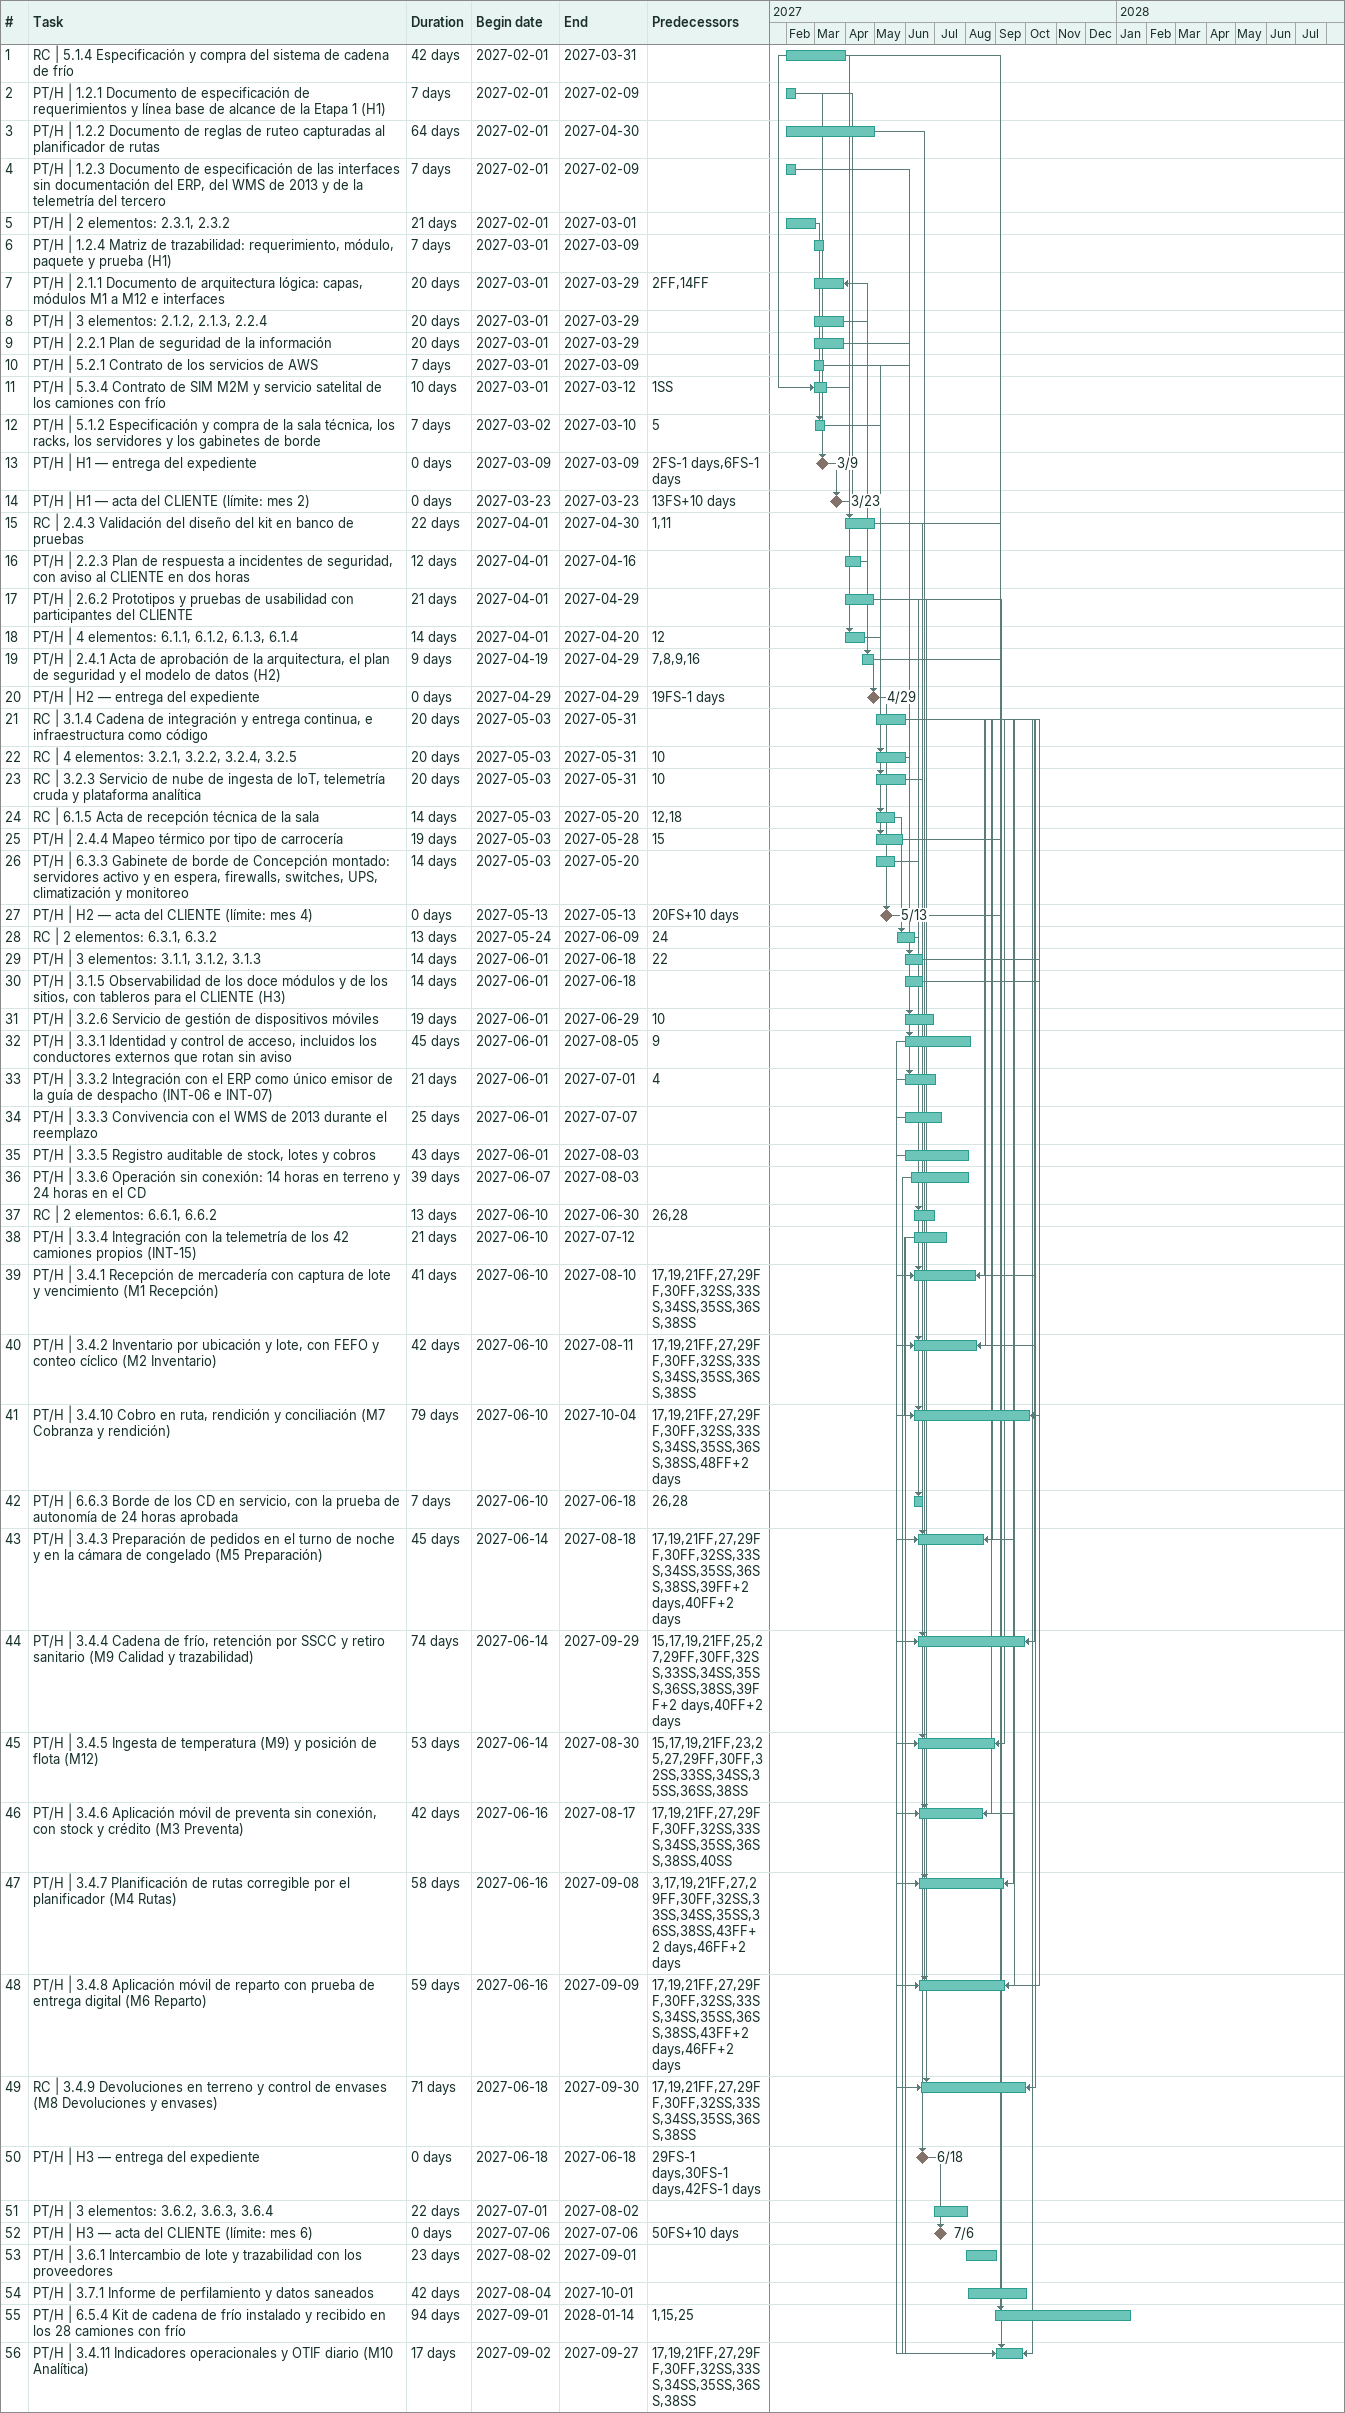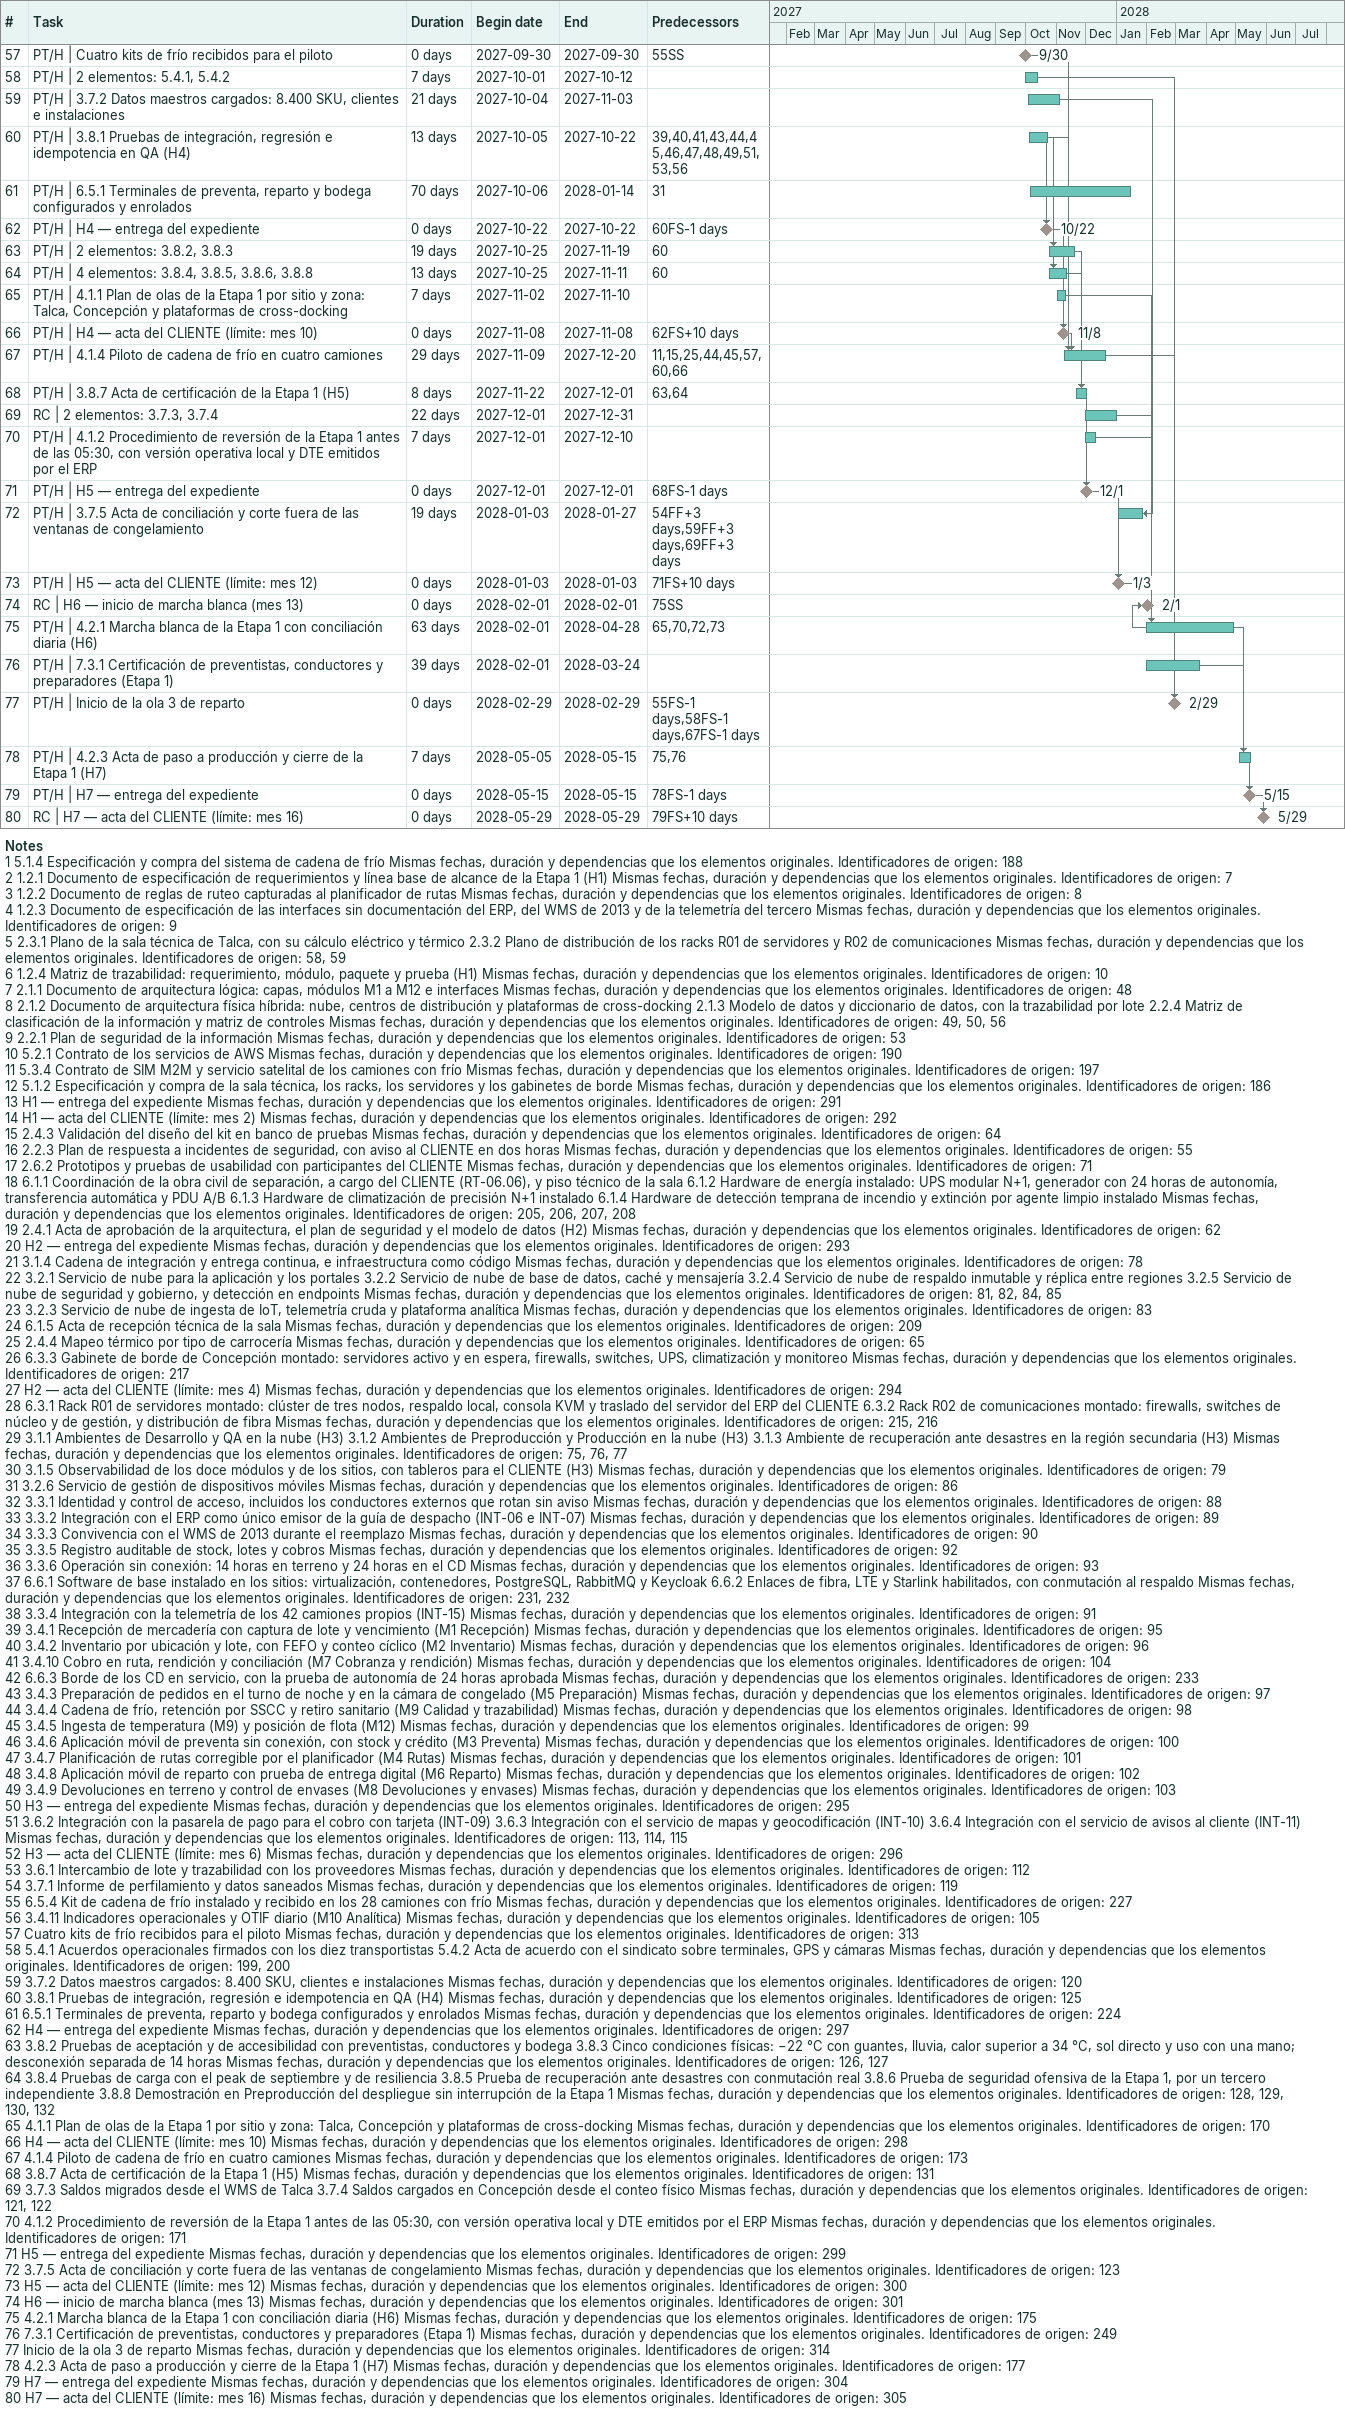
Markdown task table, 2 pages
| ID | Task | Duration | Start | Finish | Predecessors |
|---|---|---|---|---|---|
| 1 | RC \| 5.1.4 Especificación y compra del sistema de cadena de frío | 42d | 2027-02-01 | 2027-03-31 |  |
| 2 | PT/H \| 1.2.1 Documento de especificación de requerimientos y línea base de alcance de la Etapa 1 (H1) | 7d | 2027-02-01 | 2027-02-09 |  |
| 3 | PT/H \| 1.2.2 Documento de reglas de ruteo capturadas al planificador de rutas | 64d | 2027-02-01 | 2027-04-30 |  |
| 4 | PT/H \| 1.2.3 Documento de especificación de las interfaces sin documentación del ERP, del WMS de 2013 y de la telemetría del tercero | 7d | 2027-02-01 | 2027-02-09 |  |
| 5 | PT/H \| 2 elementos: 2.3.1, 2.3.2 | 21d | 2027-02-01 | 2027-03-01 |  |
| 6 | PT/H \| 1.2.4 Matriz de trazabilidad: requerimiento, módulo, paquete y prueba (H1) | 7d | 2027-03-01 | 2027-03-09 |  |
| 7 | PT/H \| 2.1.1 Documento de arquitectura lógica: capas, módulos M1 a M12 e interfaces | 20d | 2027-03-01 | 2027-03-29 | 2FF, 14FF |
| 8 | PT/H \| 3 elementos: 2.1.2, 2.1.3, 2.2.4 | 20d | 2027-03-01 | 2027-03-29 |  |
| 9 | PT/H \| 2.2.1 Plan de seguridad de la información | 20d | 2027-03-01 | 2027-03-29 |  |
| 10 | PT/H \| 5.2.1 Contrato de los servicios de AWS | 7d | 2027-03-01 | 2027-03-09 |  |
| 11 | PT/H \| 5.3.4 Contrato de SIM M2M y servicio satelital de los camiones con frío | 10d | 2027-03-01 | 2027-03-12 | 1SS |
| 12 | PT/H \| 5.1.2 Especificación y compra de la sala técnica, los racks, los servidores y los gabinetes de borde | 7d | 2027-03-02 | 2027-03-10 | 5 |
| 13 | PT/H \| H1 — entrega del expediente | 0d | 2027-03-09 | 2027-03-09 | 2FS-1d, 6FS-1d |
| 14 | PT/H \| H1 — acta del CLIENTE (límite: mes 2) | 0d | 2027-03-23 | 2027-03-23 | 13FS+10d |
| 15 | RC \| 2.4.3 Validación del diseño del kit en banco de pruebas | 22d | 2027-04-01 | 2027-04-30 | 1, 11 |
| 16 | PT/H \| 2.2.3 Plan de respuesta a incidentes de seguridad, con aviso al CLIENTE en dos horas | 12d | 2027-04-01 | 2027-04-16 |  |
| 17 | PT/H \| 2.6.2 Prototipos y pruebas de usabilidad con participantes del CLIENTE | 21d | 2027-04-01 | 2027-04-29 |  |
| 18 | PT/H \| 4 elementos: 6.1.1, 6.1.2, 6.1.3, 6.1.4 | 14d | 2027-04-01 | 2027-04-20 | 12 |
| 19 | PT/H \| 2.4.1 Acta de aprobación de la arquitectura, el plan de seguridad y el modelo de datos (H2) | 9d | 2027-04-19 | 2027-04-29 | 7, 8, 9, 16 |
| 20 | PT/H \| H2 — entrega del expediente | 0d | 2027-04-29 | 2027-04-29 | 19FS-1d |
| 21 | RC \| 3.1.4 Cadena de integración y entrega continua, e infraestructura como código | 20d | 2027-05-03 | 2027-05-31 |  |
| 22 | RC \| 4 elementos: 3.2.1, 3.2.2, 3.2.4, 3.2.5 | 20d | 2027-05-03 | 2027-05-31 | 10 |
| 23 | RC \| 3.2.3 Servicio de nube de ingesta de IoT, telemetría cruda y plataforma analítica | 20d | 2027-05-03 | 2027-05-31 | 10 |
| 24 | RC \| 6.1.5 Acta de recepción técnica de la sala | 14d | 2027-05-03 | 2027-05-20 | 12, 18 |
| 25 | PT/H \| 2.4.4 Mapeo térmico por tipo de carrocería | 19d | 2027-05-03 | 2027-05-28 | 15 |
| 26 | PT/H \| 6.3.3 Gabinete de borde de Concepción montado: servidores activo y en espera, firewalls, switches, UPS, climatización y monitoreo | 14d | 2027-05-03 | 2027-05-20 |  |
| 27 | PT/H \| H2 — acta del CLIENTE (límite: mes 4) | 0d | 2027-05-13 | 2027-05-13 | 20FS+10d |
| 28 | RC \| 2 elementos: 6.3.1, 6.3.2 | 13d | 2027-05-24 | 2027-06-09 | 24 |
| 29 | PT/H \| 3 elementos: 3.1.1, 3.1.2, 3.1.3 | 14d | 2027-06-01 | 2027-06-18 | 22 |
| 30 | PT/H \| 3.1.5 Observabilidad de los doce módulos y de los sitios, con tableros para el CLIENTE (H3) | 14d | 2027-06-01 | 2027-06-18 |  |
| 31 | PT/H \| 3.2.6 Servicio de gestión de dispositivos móviles | 19d | 2027-06-01 | 2027-06-29 | 10 |
| 32 | PT/H \| 3.3.1 Identidad y control de acceso, incluidos los conductores externos que rotan sin aviso | 45d | 2027-06-01 | 2027-08-05 | 9 |
| 33 | PT/H \| 3.3.2 Integración con el ERP como único emisor de la guía de despacho (INT-06 e INT-07) | 21d | 2027-06-01 | 2027-07-01 | 4 |
| 34 | PT/H \| 3.3.3 Convivencia con el WMS de 2013 durante el reemplazo | 25d | 2027-06-01 | 2027-07-07 |  |
| 35 | PT/H \| 3.3.5 Registro auditable de stock, lotes y cobros | 43d | 2027-06-01 | 2027-08-03 |  |
| 36 | PT/H \| 3.3.6 Operación sin conexión: 14 horas en terreno y 24 horas en el CD | 39d | 2027-06-07 | 2027-08-03 |  |
| 37 | RC \| 2 elementos: 6.6.1, 6.6.2 | 13d | 2027-06-10 | 2027-06-30 | 26, 28 |
| 38 | PT/H \| 3.3.4 Integración con la telemetría de los 42 camiones propios (INT-15) | 21d | 2027-06-10 | 2027-07-12 |  |
| 39 | PT/H \| 3.4.1 Recepción de mercadería con captura de lote y vencimiento (M1 Recepción) | 41d | 2027-06-10 | 2027-08-10 | 17, 19, 21FF, 27, 29FF, 30FF, 32SS, 33SS, 34SS, 35SS, 36SS, 38SS |
| 40 | PT/H \| 3.4.2 Inventario por ubicación y lote, con FEFO y conteo cíclico (M2 Inventario) | 42d | 2027-06-10 | 2027-08-11 | 17, 19, 21FF, 27, 29FF, 30FF, 32SS, 33SS, 34SS, 35SS, 36SS, 38SS |
| 41 | PT/H \| 3.4.10 Cobro en ruta, rendición y conciliación (M7 Cobranza y rendición) | 79d | 2027-06-10 | 2027-10-04 | 17, 19, 21FF, 27, 29FF, 30FF, 32SS, 33SS, 34SS, 35SS, 36SS, 38SS, 48FF+2d |
| 42 | PT/H \| 6.6.3 Borde de los CD en servicio, con la prueba de autonomía de 24 horas aprobada | 7d | 2027-06-10 | 2027-06-18 | 26, 28 |
| 43 | PT/H \| 3.4.3 Preparación de pedidos en el turno de noche y en la cámara de congelado (M5 Preparación) | 45d | 2027-06-14 | 2027-08-18 | 17, 19, 21FF, 27, 29FF, 30FF, 32SS, 33SS, 34SS, 35SS, 36SS, 38SS, 39FF+2d, 40FF+2d |
| 44 | PT/H \| 3.4.4 Cadena de frío, retención por SSCC y retiro sanitario (M9 Calidad y trazabilidad) | 74d | 2027-06-14 | 2027-09-29 | 15, 17, 19, 21FF, 25, 27, 29FF, 30FF, 32SS, 33SS, 34SS, 35SS, 36SS, 38SS, 39FF+2d, 40FF+2d |
| 45 | PT/H \| 3.4.5 Ingesta de temperatura (M9) y posición de flota (M12) | 53d | 2027-06-14 | 2027-08-30 | 15, 17, 19, 21FF, 23, 25, 27, 29FF, 30FF, 32SS, 33SS, 34SS, 35SS, 36SS, 38SS |
| 46 | PT/H \| 3.4.6 Aplicación móvil de preventa sin conexión, con stock y crédito (M3 Preventa) | 42d | 2027-06-16 | 2027-08-17 | 17, 19, 21FF, 27, 29FF, 30FF, 32SS, 33SS, 34SS, 35SS, 36SS, 38SS, 40SS |
| 47 | PT/H \| 3.4.7 Planificación de rutas corregible por el planificador (M4 Rutas) | 58d | 2027-06-16 | 2027-09-08 | 3, 17, 19, 21FF, 27, 29FF, 30FF, 32SS, 33SS, 34SS, 35SS, 36SS, 38SS, 43FF+2d, 46FF+2d |
| 48 | PT/H \| 3.4.8 Aplicación móvil de reparto con prueba de entrega digital (M6 Reparto) | 59d | 2027-06-16 | 2027-09-09 | 17, 19, 21FF, 27, 29FF, 30FF, 32SS, 33SS, 34SS, 35SS, 36SS, 38SS, 43FF+2d, 46FF+2d |
| 49 | RC \| 3.4.9 Devoluciones en terreno y control de envases (M8 Devoluciones y envases) | 71d | 2027-06-18 | 2027-09-30 | 17, 19, 21FF, 27, 29FF, 30FF, 32SS, 33SS, 34SS, 35SS, 36SS, 38SS |
| 50 | PT/H \| H3 — entrega del expediente | 0d | 2027-06-18 | 2027-06-18 | 29FS-1d, 30FS-1d, 42FS-1d |
| 51 | PT/H \| 3 elementos: 3.6.2, 3.6.3, 3.6.4 | 22d | 2027-07-01 | 2027-08-02 |  |
| 52 | PT/H \| H3 — acta del CLIENTE (límite: mes 6) | 0d | 2027-07-06 | 2027-07-06 | 50FS+10d |
| 53 | PT/H \| 3.6.1 Intercambio de lote y trazabilidad con los proveedores | 23d | 2027-08-02 | 2027-09-01 |  |
| 54 | PT/H \| 3.7.1 Informe de perfilamiento y datos saneados | 42d | 2027-08-04 | 2027-10-01 |  |
| 55 | PT/H \| 6.5.4 Kit de cadena de frío instalado y recibido en los 28 camiones con frío | 94d | 2027-09-01 | 2028-01-14 | 1, 15, 25 |
| 56 | PT/H \| 3.4.11 Indicadores operacionales y OTIF diario (M10 Analítica) | 17d | 2027-09-02 | 2027-09-27 | 17, 19, 21FF, 27, 29FF, 30FF, 32SS, 33SS, 34SS, 35SS, 36SS, 38SS |
| 57 | PT/H \| Cuatro kits de frío recibidos para el piloto | 0d | 2027-09-30 | 2027-09-30 | 55SS |
| 58 | PT/H \| 2 elementos: 5.4.1, 5.4.2 | 7d | 2027-10-01 | 2027-10-12 |  |
| 59 | PT/H \| 3.7.2 Datos maestros cargados: 8.400 SKU, clientes e instalaciones | 21d | 2027-10-04 | 2027-11-03 |  |
| 60 | PT/H \| 3.8.1 Pruebas de integración, regresión e idempotencia en QA (H4) | 13d | 2027-10-05 | 2027-10-22 | 39, 40, 41, 43, 44, 45, 46, 47, 48, 49, 51, 53, 56 |
| 61 | PT/H \| 6.5.1 Terminales de preventa, reparto y bodega configurados y enrolados | 70d | 2027-10-06 | 2028-01-14 | 31 |
| 62 | PT/H \| H4 — entrega del expediente | 0d | 2027-10-22 | 2027-10-22 | 60FS-1d |
| 63 | PT/H \| 2 elementos: 3.8.2, 3.8.3 | 19d | 2027-10-25 | 2027-11-19 | 60 |
| 64 | PT/H \| 4 elementos: 3.8.4, 3.8.5, 3.8.6, 3.8.8 | 13d | 2027-10-25 | 2027-11-11 | 60 |
| 65 | PT/H \| 4.1.1 Plan de olas de la Etapa 1 por sitio y zona: Talca, Concepción y plataformas de cross-docking | 7d | 2027-11-02 | 2027-11-10 |  |
| 66 | PT/H \| H4 — acta del CLIENTE (límite: mes 10) | 0d | 2027-11-08 | 2027-11-08 | 62FS+10d |
| 67 | PT/H \| 4.1.4 Piloto de cadena de frío en cuatro camiones | 29d | 2027-11-09 | 2027-12-20 | 11, 15, 25, 44, 45, 57, 60, 66 |
| 68 | PT/H \| 3.8.7 Acta de certificación de la Etapa 1 (H5) | 8d | 2027-11-22 | 2027-12-01 | 63, 64 |
| 69 | RC \| 2 elementos: 3.7.3, 3.7.4 | 22d | 2027-12-01 | 2027-12-31 |  |
| 70 | PT/H \| 4.1.2 Procedimiento de reversión de la Etapa 1 antes de las 05:30, con versión operativa local y DTE emitidos por el ERP | 7d | 2027-12-01 | 2027-12-10 |  |
| 71 | PT/H \| H5 — entrega del expediente | 0d | 2027-12-01 | 2027-12-01 | 68FS-1d |
| 72 | PT/H \| 3.7.5 Acta de conciliación y corte fuera de las ventanas de congelamiento | 19d | 2028-01-03 | 2028-01-27 | 54FF+3d, 59FF+3d, 69FF+3d |
| 73 | PT/H \| H5 — acta del CLIENTE (límite: mes 12) | 0d | 2028-01-03 | 2028-01-03 | 71FS+10d |
| 74 | RC \| H6 — inicio de marcha blanca (mes 13) | 0d | 2028-02-01 | 2028-02-01 | 75SS |
| 75 | PT/H \| 4.2.1 Marcha blanca de la Etapa 1 con conciliación diaria (H6) | 63d | 2028-02-01 | 2028-04-28 | 65, 70, 72, 73 |
| 76 | PT/H \| 7.3.1 Certificación de preventistas, conductores y preparadores (Etapa 1) | 39d | 2028-02-01 | 2028-03-24 |  |
| 77 | PT/H \| Inicio de la ola 3 de reparto | 0d | 2028-02-29 | 2028-02-29 | 55FS-1d, 58FS-1d, 67FS-1d |
| 78 | PT/H \| 4.2.3 Acta de paso a producción y cierre de la Etapa 1 (H7) | 7d | 2028-05-05 | 2028-05-15 | 75, 76 |
| 79 | PT/H \| H7 — entrega del expediente | 0d | 2028-05-15 | 2028-05-15 | 78FS-1d |
| 80 | RC \| H7 — acta del CLIENTE (límite: mes 16) | 0d | 2028-05-29 | 2028-05-29 | 79FS+10d |

Notes
- 1: 5.1.4 Especificación y compra del sistema de cadena de frío Mismas fechas, duración y dependencias que los elementos originales. Identificadores de origen: 188
- 2: 1.2.1 Documento de especificación de requerimientos y línea base de alcance de la Etapa 1 (H1) Mismas fechas, duración y dependencias que los elementos originales. Identificadores de origen: 7
- 3: 1.2.2 Documento de reglas de ruteo capturadas al planificador de rutas Mismas fechas, duración y dependencias que los elementos originales. Identificadores de origen: 8
- 4: 1.2.3 Documento de especificación de las interfaces sin documentación del ERP, del WMS de 2013 y de la telemetría del tercero Mismas fechas, duración y dependencias que los elementos originales. Identificadores de origen: 9
- 5: 2.3.1 Plano de la sala técnica de Talca, con su cálculo eléctrico y térmico 2.3.2 Plano de distribución de los racks R01 de servidores y R02 de comunicaciones Mismas fechas, duración y dependencias que los elementos originales. Identificadores de origen: 58, 59
- 6: 1.2.4 Matriz de trazabilidad: requerimiento, módulo, paquete y prueba (H1) Mismas fechas, duración y dependencias que los elementos originales. Identificadores de origen: 10
- 7: 2.1.1 Documento de arquitectura lógica: capas, módulos M1 a M12 e interfaces Mismas fechas, duración y dependencias que los elementos originales. Identificadores de origen: 48
- 8: 2.1.2 Documento de arquitectura física híbrida: nube, centros de distribución y plataformas de cross-docking 2.1.3 Modelo de datos y diccionario de datos, con la trazabilidad por lote 2.2.4 Matriz de clasificación de la información y matriz de controles Mismas fechas, duración y dependencias que los elementos originales. Identificadores de origen: 49, 50, 56
- 9: 2.2.1 Plan de seguridad de la información Mismas fechas, duración y dependencias que los elementos originales. Identificadores de origen: 53
- 10: 5.2.1 Contrato de los servicios de AWS Mismas fechas, duración y dependencias que los elementos originales. Identificadores de origen: 190
- 11: 5.3.4 Contrato de SIM M2M y servicio satelital de los camiones con frío Mismas fechas, duración y dependencias que los elementos originales. Identificadores de origen: 197
- 12: 5.1.2 Especificación y compra de la sala técnica, los racks, los servidores y los gabinetes de borde Mismas fechas, duración y dependencias que los elementos originales. Identificadores de origen: 186
- 13: H1 — entrega del expediente Mismas fechas, duración y dependencias que los elementos originales. Identificadores de origen: 291
- 14: H1 — acta del CLIENTE (límite: mes 2) Mismas fechas, duración y dependencias que los elementos originales. Identificadores de origen: 292
- 15: 2.4.3 Validación del diseño del kit en banco de pruebas Mismas fechas, duración y dependencias que los elementos originales. Identificadores de origen: 64
- 16: 2.2.3 Plan de respuesta a incidentes de seguridad, con aviso al CLIENTE en dos horas Mismas fechas, duración y dependencias que los elementos originales. Identificadores de origen: 55
- 17: 2.6.2 Prototipos y pruebas de usabilidad con participantes del CLIENTE Mismas fechas, duración y dependencias que los elementos originales. Identificadores de origen: 71
- 18: 6.1.1 Coordinación de la obra civil de separación, a cargo del CLIENTE (RT-06.06), y piso técnico de la sala 6.1.2 Hardware de energía instalado: UPS modular N+1, generador con 24 horas de autonomía, transferencia automática y PDU A/B 6.1.3 Hardware de climatización de precisión N+1 instalado 6.1.4 Hardware de detección temprana de incendio y extinción por agente limpio instalado Mismas fechas, duración y dependencias que los elementos originales. Identificadores de origen: 205, 206, 207, 208
- 19: 2.4.1 Acta de aprobación de la arquitectura, el plan de seguridad y el modelo de datos (H2) Mismas fechas, duración y dependencias que los elementos originales. Identificadores de origen: 62
- 20: H2 — entrega del expediente Mismas fechas, duración y dependencias que los elementos originales. Identificadores de origen: 293
- 21: 3.1.4 Cadena de integración y entrega continua, e infraestructura como código Mismas fechas, duración y dependencias que los elementos originales. Identificadores de origen: 78
- 22: 3.2.1 Servicio de nube para la aplicación y los portales 3.2.2 Servicio de nube de base de datos, caché y mensajería 3.2.4 Servicio de nube de respaldo inmutable y réplica entre regiones 3.2.5 Servicio de nube de seguridad y gobierno, y detección en endpoints Mismas fechas, duración y dependencias que los elementos originales. Identificadores de origen: 81, 82, 84, 85
- 23: 3.2.3 Servicio de nube de ingesta de IoT, telemetría cruda y plataforma analítica Mismas fechas, duración y dependencias que los elementos originales. Identificadores de origen: 83
- 24: 6.1.5 Acta de recepción técnica de la sala Mismas fechas, duración y dependencias que los elementos originales. Identificadores de origen: 209
- 25: 2.4.4 Mapeo térmico por tipo de carrocería Mismas fechas, duración y dependencias que los elementos originales. Identificadores de origen: 65
- 26: 6.3.3 Gabinete de borde de Concepción montado: servidores activo y en espera, firewalls, switches, UPS, climatización y monitoreo Mismas fechas, duración y dependencias que los elementos originales. Identificadores de origen: 217
- 27: H2 — acta del CLIENTE (límite: mes 4) Mismas fechas, duración y dependencias que los elementos originales. Identificadores de origen: 294
- 28: 6.3.1 Rack R01 de servidores montado: clúster de tres nodos, respaldo local, consola KVM y traslado del servidor del ERP del CLIENTE 6.3.2 Rack R02 de comunicaciones montado: firewalls, switches de núcleo y de gestión, y distribución de fibra Mismas fechas, duración y dependencias que los elementos originales. Identificadores de origen: 215, 216
- 29: 3.1.1 Ambientes de Desarrollo y QA en la nube (H3) 3.1.2 Ambientes de Preproducción y Producción en la nube (H3) 3.1.3 Ambiente de recuperación ante desastres en la región secundaria (H3) Mismas fechas, duración y dependencias que los elementos originales. Identificadores de origen: 75, 76, 77
- 30: 3.1.5 Observabilidad de los doce módulos y de los sitios, con tableros para el CLIENTE (H3) Mismas fechas, duración y dependencias que los elementos originales. Identificadores de origen: 79
- 31: 3.2.6 Servicio de gestión de dispositivos móviles Mismas fechas, duración y dependencias que los elementos originales. Identificadores de origen: 86
- 32: 3.3.1 Identidad y control de acceso, incluidos los conductores externos que rotan sin aviso Mismas fechas, duración y dependencias que los elementos originales. Identificadores de origen: 88
- 33: 3.3.2 Integración con el ERP como único emisor de la guía de despacho (INT-06 e INT-07) Mismas fechas, duración y dependencias que los elementos originales. Identificadores de origen: 89
- 34: 3.3.3 Convivencia con el WMS de 2013 durante el reemplazo Mismas fechas, duración y dependencias que los elementos originales. Identificadores de origen: 90
- 35: 3.3.5 Registro auditable de stock, lotes y cobros Mismas fechas, duración y dependencias que los elementos originales. Identificadores de origen: 92
- 36: 3.3.6 Operación sin conexión: 14 horas en terreno y 24 horas en el CD Mismas fechas, duración y dependencias que los elementos originales. Identificadores de origen: 93
- 37: 6.6.1 Software de base instalado en los sitios: virtualización, contenedores, PostgreSQL, RabbitMQ y Keycloak 6.6.2 Enlaces de fibra, LTE y Starlink habilitados, con conmutación al respaldo Mismas fechas, duración y dependencias que los elementos originales. Identificadores de origen: 231, 232
- 38: 3.3.4 Integración con la telemetría de los 42 camiones propios (INT-15) Mismas fechas, duración y dependencias que los elementos originales. Identificadores de origen: 91
- 39: 3.4.1 Recepción de mercadería con captura de lote y vencimiento (M1 Recepción) Mismas fechas, duración y dependencias que los elementos originales. Identificadores de origen: 95
- 40: 3.4.2 Inventario por ubicación y lote, con FEFO y conteo cíclico (M2 Inventario) Mismas fechas, duración y dependencias que los elementos originales. Identificadores de origen: 96
- 41: 3.4.10 Cobro en ruta, rendición y conciliación (M7 Cobranza y rendición) Mismas fechas, duración y dependencias que los elementos originales. Identificadores de origen: 104
- 42: 6.6.3 Borde de los CD en servicio, con la prueba de autonomía de 24 horas aprobada Mismas fechas, duración y dependencias que los elementos originales. Identificadores de origen: 233
- 43: 3.4.3 Preparación de pedidos en el turno de noche y en la cámara de congelado (M5 Preparación) Mismas fechas, duración y dependencias que los elementos originales. Identificadores de origen: 97
- 44: 3.4.4 Cadena de frío, retención por SSCC y retiro sanitario (M9 Calidad y trazabilidad) Mismas fechas, duración y dependencias que los elementos originales. Identificadores de origen: 98
- 45: 3.4.5 Ingesta de temperatura (M9) y posición de flota (M12) Mismas fechas, duración y dependencias que los elementos originales. Identificadores de origen: 99
- 46: 3.4.6 Aplicación móvil de preventa sin conexión, con stock y crédito (M3 Preventa) Mismas fechas, duración y dependencias que los elementos originales. Identificadores de origen: 100
- 47: 3.4.7 Planificación de rutas corregible por el planificador (M4 Rutas) Mismas fechas, duración y dependencias que los elementos originales. Identificadores de origen: 101
- 48: 3.4.8 Aplicación móvil de reparto con prueba de entrega digital (M6 Reparto) Mismas fechas, duración y dependencias que los elementos originales. Identificadores de origen: 102
- 49: 3.4.9 Devoluciones en terreno y control de envases (M8 Devoluciones y envases) Mismas fechas, duración y dependencias que los elementos originales. Identificadores de origen: 103
- 50: H3 — entrega del expediente Mismas fechas, duración y dependencias que los elementos originales. Identificadores de origen: 295
- 51: 3.6.2 Integración con la pasarela de pago para el cobro con tarjeta (INT-09) 3.6.3 Integración con el servicio de mapas y geocodificación (INT-10) 3.6.4 Integración con el servicio de avisos al cliente (INT-11) Mismas fechas, duración y dependencias que los elementos originales. Identificadores de origen: 113, 114, 115
- 52: H3 — acta del CLIENTE (límite: mes 6) Mismas fechas, duración y dependencias que los elementos originales. Identificadores de origen: 296
- 53: 3.6.1 Intercambio de lote y trazabilidad con los proveedores Mismas fechas, duración y dependencias que los elementos originales. Identificadores de origen: 112
- 54: 3.7.1 Informe de perfilamiento y datos saneados Mismas fechas, duración y dependencias que los elementos originales. Identificadores de origen: 119
- 55: 6.5.4 Kit de cadena de frío instalado y recibido en los 28 camiones con frío Mismas fechas, duración y dependencias que los elementos originales. Identificadores de origen: 227
- 56: 3.4.11 Indicadores operacionales y OTIF diario (M10 Analítica) Mismas fechas, duración y dependencias que los elementos originales. Identificadores de origen: 105
- 57: Cuatro kits de frío recibidos para el piloto Mismas fechas, duración y dependencias que los elementos originales. Identificadores de origen: 313
- 58: 5.4.1 Acuerdos operacionales firmados con los diez transportistas 5.4.2 Acta de acuerdo con el sindicato sobre terminales, GPS y cámaras Mismas fechas, duración y dependencias que los elementos originales. Identificadores de origen: 199, 200
- 59: 3.7.2 Datos maestros cargados: 8.400 SKU, clientes e instalaciones Mismas fechas, duración y dependencias que los elementos originales. Identificadores de origen: 120
- 60: 3.8.1 Pruebas de integración, regresión e idempotencia en QA (H4) Mismas fechas, duración y dependencias que los elementos originales. Identificadores de origen: 125
- 61: 6.5.1 Terminales de preventa, reparto y bodega configurados y enrolados Mismas fechas, duración y dependencias que los elementos originales. Identificadores de origen: 224
- 62: H4 — entrega del expediente Mismas fechas, duración y dependencias que los elementos originales. Identificadores de origen: 297
- 63: 3.8.2 Pruebas de aceptación y de accesibilidad con preventistas, conductores y bodega 3.8.3 Cinco condiciones físicas: −22 °C con guantes, lluvia, calor superior a 34 °C, sol directo y uso con una mano; desconexión separada de 14 horas Mismas fechas, duración y dependencias que los elementos originales. Identificadores de origen: 126, 127
- 64: 3.8.4 Pruebas de carga con el peak de septiembre y de resiliencia 3.8.5 Prueba de recuperación ante desastres con conmutación real 3.8.6 Prueba de seguridad ofensiva de la Etapa 1, por un tercero independiente 3.8.8 Demostración en Preproducción del despliegue sin interrupción de la Etapa 1 Mismas fechas, duración y dependencias que los elementos originales. Identificadores de origen: 128, 129, 130, 132
- 65: 4.1.1 Plan de olas de la Etapa 1 por sitio y zona: Talca, Concepción y plataformas de cross-docking Mismas fechas, duración y dependencias que los elementos originales. Identificadores de origen: 170
- 66: H4 — acta del CLIENTE (límite: mes 10) Mismas fechas, duración y dependencias que los elementos originales. Identificadores de origen: 298
- 67: 4.1.4 Piloto de cadena de frío en cuatro camiones Mismas fechas, duración y dependencias que los elementos originales. Identificadores de origen: 173
- 68: 3.8.7 Acta de certificación de la Etapa 1 (H5) Mismas fechas, duración y dependencias que los elementos originales. Identificadores de origen: 131
- 69: 3.7.3 Saldos migrados desde el WMS de Talca 3.7.4 Saldos cargados en Concepción desde el conteo físico Mismas fechas, duración y dependencias que los elementos originales. Identificadores de origen: 121, 122
- 70: 4.1.2 Procedimiento de reversión de la Etapa 1 antes de las 05:30, con versión operativa local y DTE emitidos por el ERP Mismas fechas, duración y dependencias que los elementos originales. Identificadores de origen: 171
- 71: H5 — entrega del expediente Mismas fechas, duración y dependencias que los elementos originales. Identificadores de origen: 299
- 72: 3.7.5 Acta de conciliación y corte fuera de las ventanas de congelamiento Mismas fechas, duración y dependencias que los elementos originales. Identificadores de origen: 123
- 73: H5 — acta del CLIENTE (límite: mes 12) Mismas fechas, duración y dependencias que los elementos originales. Identificadores de origen: 300
- 74: H6 — inicio de marcha blanca (mes 13) Mismas fechas, duración y dependencias que los elementos originales. Identificadores de origen: 301
- 75: 4.2.1 Marcha blanca de la Etapa 1 con conciliación diaria (H6) Mismas fechas, duración y dependencias que los elementos originales. Identificadores de origen: 175
- 76: 7.3.1 Certificación de preventistas, conductores y preparadores (Etapa 1) Mismas fechas, duración y dependencias que los elementos originales. Identificadores de origen: 249
- 77: Inicio de la ola 3 de reparto Mismas fechas, duración y dependencias que los elementos originales. Identificadores de origen: 314
- 78: 4.2.3 Acta de paso a producción y cierre de la Etapa 1 (H7) Mismas fechas, duración y dependencias que los elementos originales. Identificadores de origen: 177
- 79: H7 — entrega del expediente Mismas fechas, duración y dependencias que los elementos originales. Identificadores de origen: 304
- 80: H7 — acta del CLIENTE (límite: mes 16) Mismas fechas, duración y dependencias que los elementos originales. Identificadores de origen: 305
